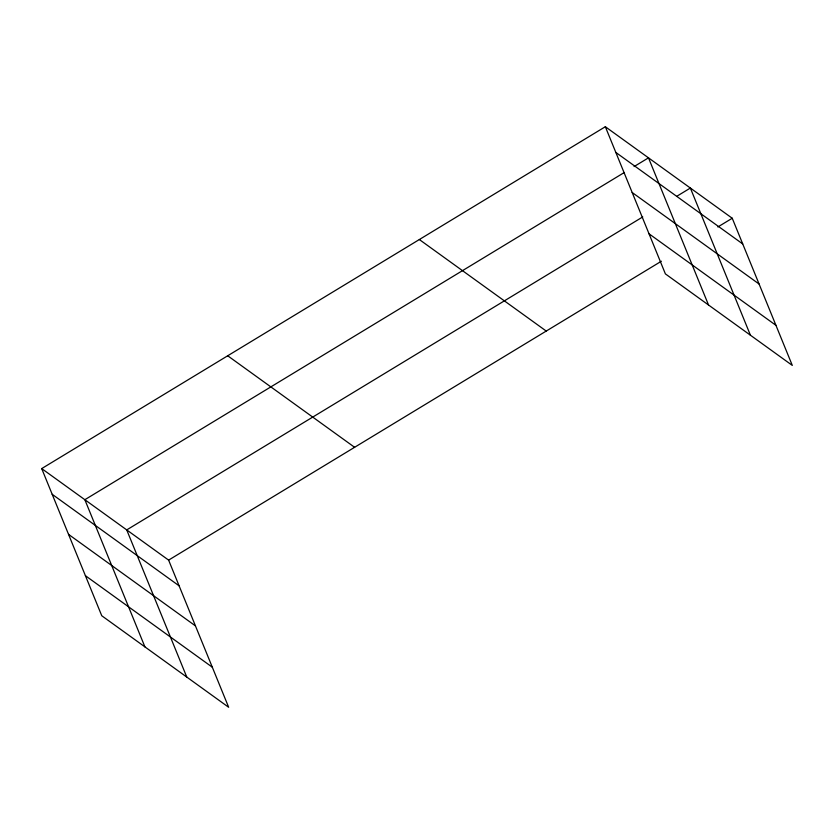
<?xml version="1.0" encoding="UTF-8"?>
<svg xmlns="http://www.w3.org/2000/svg" width="834" height="834" viewBox="0 0 834 834"><rect width="100%" height="100%" fill="white"/><g stroke="black" fill="none" stroke-linecap="round" stroke-linejoin="round"><path stroke-width="1.25" d="M41.7 468.593L168.614 560.114L228.662 707.274L101.758 615.753L41.7 468.593L605.338 126.726L732.242 218.247L792.3 365.407L665.386 273.886L605.338 126.726M624.124 172.617L84.849 499.712L144.907 646.871M634.09 166.571L648.487 157.845L708.535 305.004M642.753 216.923L126.726 529.913L186.785 677.072M677.083 196.105L690.364 188.046L750.423 335.205M168.614 560.114L661.383 261.219M717.855 226.973L732.242 218.247M615.826 152.424L742.729 243.945M632.182 192.508L759.086 284.029M649.029 233.801L775.943 325.323M419.335 239.535L546.249 331.067M227.703 355.774L354.606 447.295M52.188 494.301L179.102 585.822M68.544 534.375L195.458 625.896M85.402 575.679L212.305 667.2"/></g></svg>
